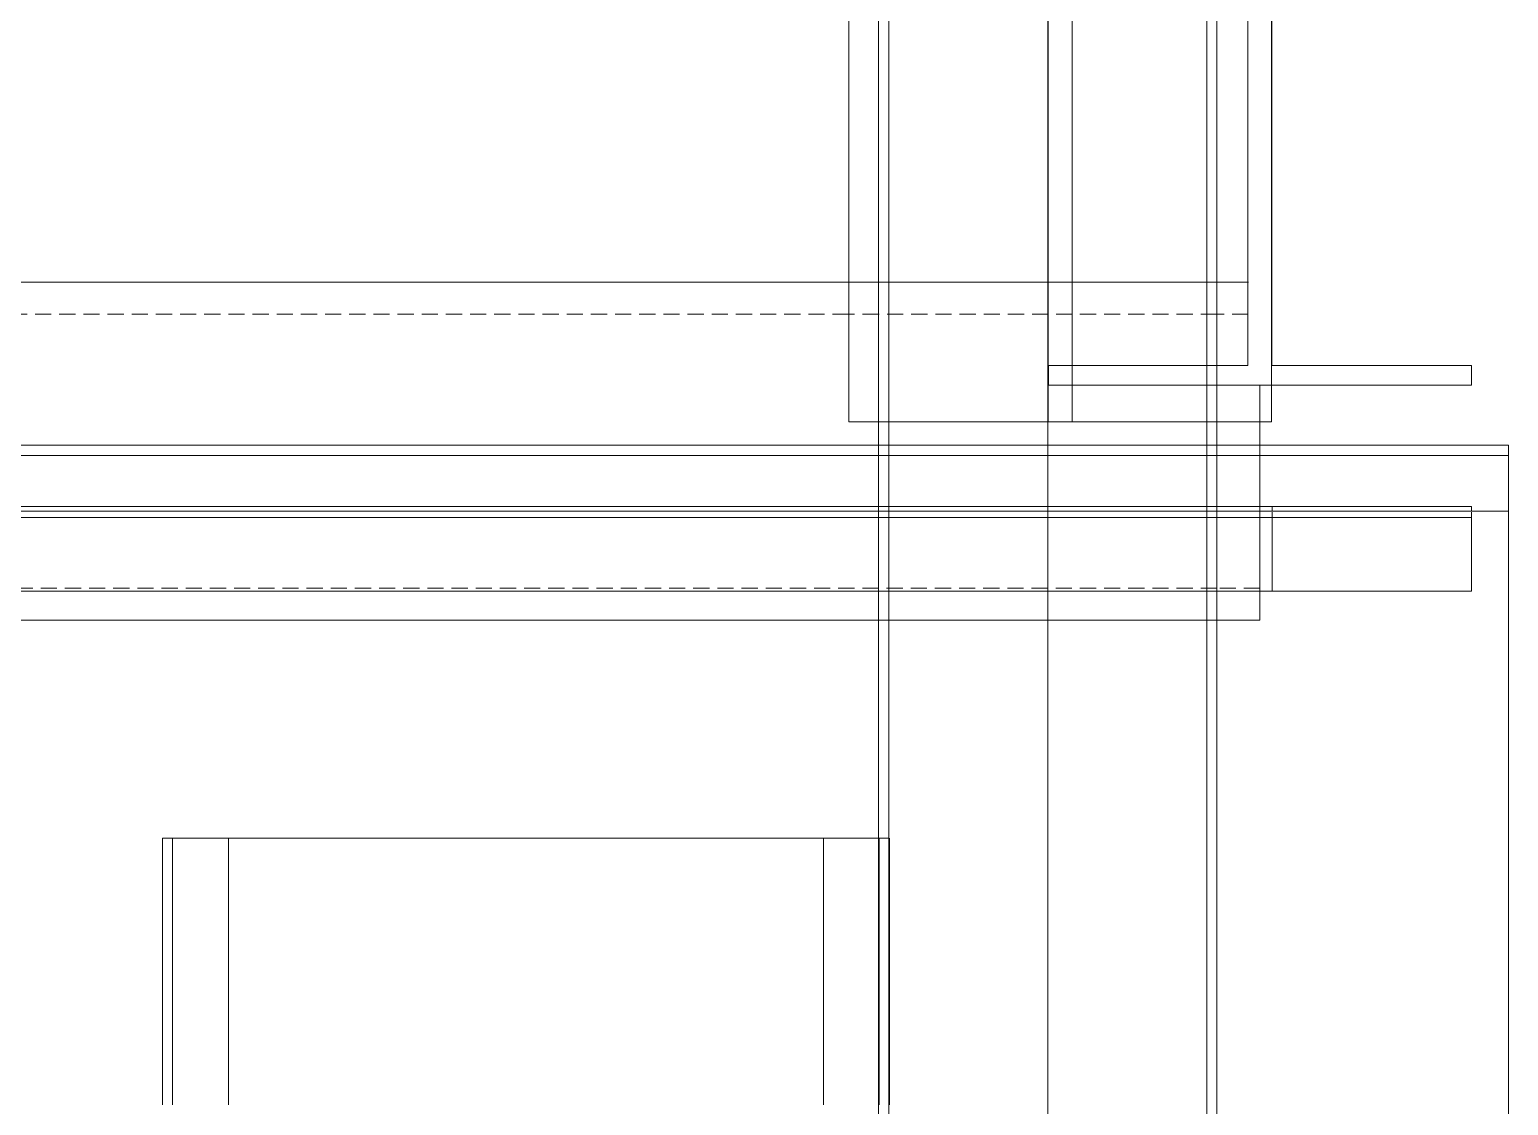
# Model space of a CAD drawing. Header units: centimetres. Extents: x -13617 to -9515, y -261 to 6553.
# Drawn here: x -11386.78 to -11343.06, y 2165.98 to 2197.79 of the extents above; entities that cross this region are included whole.
import ezdxf

# ---------------------------------------------------------------- set-up
doc = ezdxf.new("R2010")
doc.units = ezdxf.units.CM
doc.linetypes.add('_Overhead', pattern=[0.47625, 0.3175, -0.15875])
doc.linetypes.add('Hidden', pattern=[0.714375, 0.47625, -0.238125])
doc.layers.add('S-BEAM', color=7, linetype='Continuous', lineweight=9)
doc.layers.add('S-COLS', color=7, linetype='Continuous', lineweight=9)

# ---------------------------------------------------------------- blocks, each defined once
blk = doc.blocks.new('M_L Equal Angles - 25 x 25 mm-1491187-Planta patio maniobras')
at = {"layer": 'S-BEAM', "color": 254, "true_color": 0xcccccc}
for p, q in [((-394.064, 1.36), (168.475, 1.36)), ((-394.064, 1.36), (168.475, 1.36)), ((168.475, 1.36), (178.475, 1.36)), ((168.475, 1.36), (178.475, 1.36)), ((178.475, 1.36), (179.748, 1.36)), ((178.475, 1.36), (179.748, 1.36)), ((179.748, 1.36), (180.105, 1.36)), ((179.748, 1.36), (180.105, 1.36)), ((180.105, 1.36), (186.005, 1.36)), ((180.105, 1.36), (186.005, 1.36)), ((186.005, 1.36), (186.005, 1.225)), ((186.005, 1.225), (186.005, 1.36)), ((-394.064, 1.042), (168.475, 1.042)), ((168.475, 1.042), (178.475, 1.042)), ((178.475, 1.042), (179.748, 1.042)), ((179.748, 1.042), (180.105, 1.042)), ((180.105, 1.042), (186.005, 1.042)), ((186.005, 1.042), (186.005, 1.201)), ((186.005, 1.042), (186.005, 0.407)), ((186.005, 0.407), (186.005, 0.856)), ((186.005, 0.407), (186.005, -0.981)), ((186.005, -0.981), (186.005, 0.359)), ((141.91, -1.14), (168.475, -1.14)), ((168.475, -1.14), (141.91, -1.14)), ((168.475, -1.14), (178.475, -1.14)), ((178.475, -1.14), (168.475, -1.14)), ((178.475, -1.14), (179.748, -1.14)), ((179.748, -1.14), (178.475, -1.14)), ((179.748, -1.14), (180.105, -1.14)), ((180.105, -1.14), (179.748, -1.14)), ((180.105, -1.14), (186.005, -1.14)), ((186.005, -1.14), (180.105, -1.14)), ((186.005, -1.14), (186.005, -0.981))]:
    blk.add_line(p, q, dxfattribs=at)
at = {"layer": 'S-BEAM', "color": 254, "linetype": 'Hidden', "true_color": 0xcccccc}
for p, q in [((-394.064, 1.042), (168.475, 1.042)), ((168.475, 1.042), (178.475, 1.042)), ((178.475, 1.042), (179.748, 1.042)), ((179.748, 1.042), (180.105, 1.042)), ((180.105, 1.042), (186.005, 1.042))]:
    blk.add_line(p, q, dxfattribs=at)
blk = doc.blocks.new('M_L Equal Angles - 25 x 25 mm-1491398-Planta patio maniobras')
at = {"layer": 'S-BEAM', "color": 254, "true_color": 0xcccccc}
for p, q in [((-394.064, 1.36), (168.475, 1.36)), ((-394.064, 1.36), (168.475, 1.36)), ((168.475, 1.36), (178.475, 1.36)), ((168.475, 1.36), (178.475, 1.36)), ((178.475, 1.36), (179.748, 1.36)), ((178.475, 1.36), (179.748, 1.36)), ((179.748, 1.36), (180.105, 1.36)), ((179.748, 1.36), (180.105, 1.36)), ((180.105, 1.36), (180.105, 1.225)), ((180.105, 1.225), (180.105, 1.36)), ((-394.064, 1.042), (168.475, 1.042)), ((168.475, 1.042), (178.475, 1.042)), ((178.475, 1.042), (179.748, 1.042)), ((179.748, 1.042), (180.105, 1.042)), ((180.105, 1.042), (180.105, 1.201)), ((180.105, 1.042), (180.105, 0.407)), ((180.105, 0.407), (180.105, 0.856)), ((180.105, 0.407), (180.105, -0.981)), ((180.105, -0.981), (180.105, 0.359)), ((141.91, -1.14), (168.475, -1.14)), ((168.475, -1.14), (141.91, -1.14)), ((168.475, -1.14), (178.475, -1.14)), ((178.475, -1.14), (168.475, -1.14)), ((178.475, -1.14), (179.748, -1.14)), ((179.748, -1.14), (178.475, -1.14)), ((179.748, -1.14), (180.105, -1.14)), ((180.105, -1.14), (179.748, -1.14)), ((180.105, -1.14), (180.105, -0.981))]:
    blk.add_line(p, q, dxfattribs=at)
at = {"layer": 'S-BEAM', "color": 254, "linetype": 'Hidden', "true_color": 0xcccccc}
for p, q in [((-394.064, 1.042), (168.475, 1.042)), ((168.475, 1.042), (178.475, 1.042)), ((178.475, 1.042), (179.748, 1.042)), ((179.748, 1.042), (180.105, 1.042))]:
    blk.add_line(p, q, dxfattribs=at)
blk = doc.blocks.new('HSS Square - HSS 100mm-1491417-Planta patio maniobras')
at = {"layer": 'S-BEAM', "color": 254, "true_color": 0xcccccc}
for p, q in [((536.64, 5), (-548.796, 5)), ((537.522, 5), (536.64, 5)), ((542.535, 5), (537.522, 5)), ((543.245, 5), (542.535, 5)), ((547.522, 5), (543.245, 5)), ((548.456, 5), (547.522, 5)), ((548.796, 1.952), (548.796, 0.872)), ((548.796, 0.872), (548.796, 1.952)), ((548.796, 0.872), (548.796, 1.952)), ((548.796, 1.952), (548.796, 0.872)), ((548.796, 0.872), (548.796, 0.175)), ((548.796, 0.175), (548.796, 0.872)), ((548.796, 0.175), (548.796, 0.872)), ((548.796, 0.872), (548.796, 0.175)), ((548.796, 0.175), (548.796, -0.125)), ((548.796, -0.125), (548.796, 0.175)), ((548.796, -0.125), (548.796, 0.175)), ((548.796, 0.175), (548.796, -0.125)), ((548.796, -0.125), (548.796, -1.775)), ((548.796, -1.775), (548.796, -0.125)), ((548.796, -1.775), (548.796, -0.125)), ((548.796, -0.125), (548.796, -1.775)), ((548.796, -1.775), (548.796, -3.095)), ((548.796, -3.095), (548.796, -1.775)), ((548.796, -3.095), (548.796, -1.775)), ((548.796, -1.775), (548.796, -3.095)), ((548.796, -5), (548.796, -3.095)), ((548.796, -3.572), (548.796, -3.095)), ((548.796, -3.095), (548.796, -3.571)), ((548.796, -3.095), (548.796, -3.571)), ((548.796, -3.925), (548.796, -3.588)), ((548.796, -3.59), (548.796, -4.048)), ((548.796, -3.59), (548.796, -4.048)), ((548.796, -5), (548.796, -4.048)), ((510.957, -5), (537.522, -5)), ((537.522, -5), (547.522, -5)), ((547.522, -5), (548.796, -5))]:
    blk.add_line(p, q, dxfattribs=at)
at = {"layer": 'S-BEAM', "color": 254, "linetype": 'Hidden', "true_color": 0xcccccc}
for p, q in [((536.64, 4.047), (-548.796, 4.047)), ((537.522, 4.047), (536.64, 4.047)), ((542.535, 4.047), (537.522, 4.047)), ((543.245, 4.047), (542.535, 4.047)), ((547.522, 4.047), (543.245, 4.047)), ((548.45, 4.047), (547.522, 4.047)), ((537.522, -4.048), (510.957, -4.048)), ((547.522, -4.048), (537.522, -4.048)), ((548.796, -4.048), (547.522, -4.048))]:
    blk.add_line(p, q, dxfattribs=at)
blk = doc.blocks.new('Costanera Perfil Z - Parametrizado - Costanera Perfil Z - Parametrizado-1658847-Planta patio maniobras')
at = {"layer": 'S-BEAM', "color": 254, "true_color": 0xcccccc}
for p, q in [((8.796, 567.116), (8.796, -554.404)), ((8.796, 567.116), (8.796, -554.404)), ((10.446, 567.094), (10.446, -554.404)), ((10.446, 567.094), (10.446, -554.404)), ((10.746, -554.404), (10.746, 567.09)), ((10.746, 567.09), (10.746, -554.404)), ((8.796, -554.404), (8.796, -564.404)), ((8.796, -554.404), (8.796, -564.404)), ((10.446, -554.404), (10.446, -564.404)), ((10.446, -554.404), (10.446, -564.404)), ((10.746, -564.404), (10.746, -554.404)), ((10.746, -554.404), (10.746, -564.404)), ((8.796, -564.404), (8.796, -573.021)), ((8.796, -564.404), (8.796, -573.021)), ((10.446, -564.404), (10.446, -573.021)), ((10.446, -564.404), (10.446, -573.021)), ((10.746, -573.021), (10.746, -564.404)), ((10.746, -564.404), (10.746, -573.021)), ((8.796, -573.021), (-8.753, -573.021)), ((-8.753, -573.021), (8.796, -573.021)), ((10.446, -573.021), (8.796, -573.021)), ((8.796, -573.021), (10.446, -573.021)), ((10.446, -573.021), (8.796, -573.021)), ((8.796, -573.021), (10.446, -573.021)), ((10.746, -573.021), (10.446, -573.021)), ((10.446, -573.021), (10.746, -573.021))]:
    blk.add_line(p, q, dxfattribs=at)
blk = doc.blocks.new('Costanera Perfil Z - Parametrizado - Costanera Perfil Z - Parametrizado-1658886-Planta patio maniobras')
at = {"layer": 'S-BEAM', "color": 254, "true_color": 0xcccccc}
for p, q in [((8.796, 567.117), (8.796, -554.403)), ((8.796, 567.117), (8.796, -554.403)), ((10.446, 567.095), (10.446, -554.403)), ((10.446, 567.095), (10.446, -554.403)), ((10.746, -554.403), (10.746, 567.091)), ((10.746, 567.091), (10.746, -554.403)), ((8.796, -554.403), (8.796, -564.403)), ((8.796, -554.403), (8.796, -564.403)), ((10.446, -554.403), (10.446, -564.403)), ((10.446, -554.403), (10.446, -564.403)), ((10.746, -564.403), (10.746, -554.403)), ((10.746, -554.403), (10.746, -564.403)), ((8.796, -564.403), (8.796, -573.02)), ((8.796, -564.403), (8.796, -573.02)), ((10.446, -564.403), (10.446, -573.02)), ((10.446, -564.403), (10.446, -573.02)), ((10.746, -573.02), (10.746, -564.403)), ((10.746, -564.403), (10.746, -573.02)), ((8.796, -573.02), (-8.753, -573.02)), ((-8.753, -573.02), (8.796, -573.02)), ((10.446, -573.02), (8.796, -573.02)), ((8.796, -573.02), (10.446, -573.02)), ((10.446, -573.02), (8.796, -573.02)), ((8.796, -573.02), (10.446, -573.02)), ((10.746, -573.02), (10.446, -573.02)), ((10.446, -573.02), (10.746, -573.02))]:
    blk.add_line(p, q, dxfattribs=at)
blk = doc.blocks.new('Costanera Perfil Z - Parametrizado - Costanera Perfil Z - Parametrizado-V27-Planta patio maniobras')
at = {"layer": 'S-BEAM', "color": 254, "true_color": 0xcccccc}
for p, q in [((8.796, 567.117), (8.796, -554.403)), ((8.796, 567.117), (8.796, -554.403)), ((10.446, 567.095), (10.446, -554.403)), ((10.446, 567.095), (10.446, -554.403)), ((10.746, -554.403), (10.746, 567.091)), ((10.746, 567.091), (10.746, -554.403)), ((8.796, -554.403), (8.796, -564.403)), ((8.796, -554.403), (8.796, -564.403)), ((10.446, -554.403), (10.446, -564.403)), ((10.446, -554.403), (10.446, -564.403)), ((10.746, -564.403), (10.746, -554.403)), ((10.746, -554.403), (10.746, -564.403)), ((8.796, -564.403), (8.796, -573.02)), ((8.796, -564.403), (8.796, -573.02)), ((10.446, -564.403), (10.446, -573.02)), ((10.446, -564.403), (10.446, -573.02)), ((10.746, -573.02), (10.746, -564.403)), ((10.746, -564.403), (10.746, -573.02)), ((8.796, -573.02), (-8.753, -573.02)), ((-8.753, -573.02), (8.796, -573.02)), ((10.446, -573.02), (8.796, -573.02)), ((8.796, -573.02), (10.446, -573.02)), ((10.446, -573.02), (8.796, -573.02)), ((8.796, -573.02), (10.446, -573.02)), ((10.746, -573.02), (10.446, -573.02)), ((10.446, -573.02), (10.746, -573.02))]:
    blk.add_line(p, q, dxfattribs=at)
blk = doc.blocks.new('Costanera Perfil Z - Parametrizado - Costanera Perfil Z - Parametrizado-V28-Planta patio maniobras')
at = {"layer": 'S-BEAM', "color": 254, "true_color": 0xcccccc}
for p, q in [((8.796, 567.117), (8.796, -554.403)), ((8.796, 567.117), (8.796, -554.403)), ((10.446, 567.095), (10.446, -554.403)), ((10.446, 567.095), (10.446, -554.403)), ((10.746, -554.403), (10.746, 567.091)), ((10.746, 567.091), (10.746, -554.403)), ((8.796, -554.403), (8.796, -564.403)), ((8.796, -554.403), (8.796, -564.403)), ((10.446, -554.403), (10.446, -564.403)), ((10.446, -554.403), (10.446, -564.403)), ((10.746, -564.403), (10.746, -554.403)), ((10.746, -554.403), (10.746, -564.403)), ((8.796, -564.403), (8.796, -573.02)), ((8.796, -564.403), (8.796, -573.02)), ((10.446, -564.403), (10.446, -573.02)), ((10.446, -564.403), (10.446, -573.02)), ((10.746, -573.02), (10.746, -564.403)), ((10.746, -564.403), (10.746, -573.02)), ((8.796, -573.02), (-8.753, -573.02)), ((-8.753, -573.02), (8.796, -573.02)), ((10.446, -573.02), (8.796, -573.02)), ((8.796, -573.02), (10.446, -573.02)), ((10.446, -573.02), (8.796, -573.02)), ((8.796, -573.02), (10.446, -573.02)), ((10.746, -573.02), (10.446, -573.02)), ((10.446, -573.02), (10.746, -573.02))]:
    blk.add_line(p, q, dxfattribs=at)
blk = doc.blocks.new('Costanera Perfil Z - Parametrizado - Costanera Perfil Z - Parametrizado-V29-Planta patio maniobras')
at = {"layer": 'S-BEAM', "color": 254, "true_color": 0xcccccc}
for p, q in [((8.796, 567.117), (8.796, -554.403)), ((8.796, 567.117), (8.796, -554.403)), ((10.446, 567.095), (10.446, -554.403)), ((10.446, 567.095), (10.446, -554.403)), ((10.746, -554.403), (10.746, 567.091)), ((10.746, 567.091), (10.746, -554.403)), ((8.796, -554.403), (8.796, -564.403)), ((8.796, -554.403), (8.796, -564.403)), ((10.446, -554.403), (10.446, -564.403)), ((10.446, -554.403), (10.446, -564.403)), ((10.746, -564.403), (10.746, -554.403)), ((10.746, -554.403), (10.746, -564.403)), ((8.796, -564.403), (8.796, -573.02)), ((8.796, -564.403), (8.796, -573.02)), ((10.446, -564.403), (10.446, -573.02)), ((10.446, -564.403), (10.446, -573.02)), ((10.746, -573.02), (10.746, -564.403)), ((10.746, -564.403), (10.746, -573.02)), ((8.796, -573.02), (-8.753, -573.02)), ((-8.753, -573.02), (8.796, -573.02)), ((10.446, -573.02), (8.796, -573.02)), ((8.796, -573.02), (10.446, -573.02)), ((10.446, -573.02), (8.796, -573.02)), ((8.796, -573.02), (10.446, -573.02)), ((10.746, -573.02), (10.446, -573.02)), ((10.446, -573.02), (10.746, -573.02))]:
    blk.add_line(p, q, dxfattribs=at)
blk = doc.blocks.new('Costanera Perfil Z - Parametrizado - Costanera Perfil Z - Parametrizado-V30-Planta patio maniobras')
at = {"layer": 'S-BEAM', "color": 254, "true_color": 0xcccccc}
for p, q in [((8.796, 567.117), (8.796, -554.403)), ((8.796, 567.117), (8.796, -554.403)), ((10.446, 567.095), (10.446, -554.403)), ((10.446, 567.095), (10.446, -554.403)), ((10.746, -554.403), (10.746, 567.091)), ((10.746, 567.091), (10.746, -554.403)), ((8.796, -554.403), (8.796, -564.403)), ((8.796, -554.403), (8.796, -564.403)), ((10.446, -554.403), (10.446, -564.403)), ((10.446, -554.403), (10.446, -564.403)), ((10.746, -564.403), (10.746, -554.403)), ((10.746, -554.403), (10.746, -564.403)), ((8.796, -564.403), (8.796, -573.02)), ((8.796, -564.403), (8.796, -573.02)), ((10.446, -564.403), (10.446, -573.02)), ((10.446, -564.403), (10.446, -573.02)), ((10.746, -573.02), (10.746, -564.403)), ((10.746, -564.403), (10.746, -573.02)), ((8.796, -573.02), (-8.753, -573.02)), ((-8.753, -573.02), (8.796, -573.02)), ((10.446, -573.02), (8.796, -573.02)), ((8.796, -573.02), (10.446, -573.02)), ((10.446, -573.02), (8.796, -573.02)), ((8.796, -573.02), (10.446, -573.02)), ((10.746, -573.02), (10.446, -573.02)), ((10.446, -573.02), (10.746, -573.02))]:
    blk.add_line(p, q, dxfattribs=at)
blk = doc.blocks.new('Costanera Perfil Z - Parametrizado - Costanera Perfil Z - Parametrizado-V31-Planta patio maniobras')
at = {"layer": 'S-BEAM', "color": 254, "true_color": 0xcccccc}
for p, q in [((8.796, 567.116), (8.796, -554.404)), ((8.796, 567.116), (8.796, -554.404)), ((10.446, 567.094), (10.446, -554.404)), ((10.446, 567.094), (10.446, -554.404)), ((10.746, -554.404), (10.746, 567.09)), ((10.746, 567.09), (10.746, -554.404)), ((8.796, -554.404), (8.796, -564.404)), ((8.796, -554.404), (8.796, -564.404)), ((10.446, -554.404), (10.446, -564.404)), ((10.446, -554.404), (10.446, -564.404)), ((10.746, -564.404), (10.746, -554.404)), ((10.746, -554.404), (10.746, -564.404)), ((8.796, -564.404), (8.796, -573.021)), ((8.796, -564.404), (8.796, -573.021)), ((10.446, -564.404), (10.446, -573.021)), ((10.446, -564.404), (10.446, -573.021)), ((10.746, -573.021), (10.746, -564.404)), ((10.746, -564.404), (10.746, -573.021)), ((8.796, -573.021), (-8.753, -573.021)), ((-8.753, -573.021), (8.796, -573.021)), ((10.446, -573.021), (8.796, -573.021)), ((8.796, -573.021), (10.446, -573.021)), ((10.446, -573.021), (8.796, -573.021)), ((8.796, -573.021), (10.446, -573.021)), ((10.746, -573.021), (10.446, -573.021)), ((10.446, -573.021), (10.746, -573.021))]:
    blk.add_line(p, q, dxfattribs=at)
blk = doc.blocks.new('Costanera Perfil Z - Parametrizado - Costanera Perfil Z - Parametrizado-V32-Planta patio maniobras')
at = {"layer": 'S-BEAM', "color": 254, "true_color": 0xcccccc}
for p, q in [((8.796, 567.117), (8.796, -554.403)), ((8.796, 567.117), (8.796, -554.403)), ((10.446, 567.095), (10.446, -554.403)), ((10.446, 567.095), (10.446, -554.403)), ((10.746, -554.403), (10.746, 567.091)), ((10.746, 567.091), (10.746, -554.403)), ((8.796, -554.403), (8.796, -564.403)), ((8.796, -554.403), (8.796, -564.403)), ((10.446, -554.403), (10.446, -564.403)), ((10.446, -554.403), (10.446, -564.403)), ((10.746, -564.403), (10.746, -554.403)), ((10.746, -554.403), (10.746, -564.403)), ((8.796, -564.403), (8.796, -573.02)), ((8.796, -564.403), (8.796, -573.02)), ((10.446, -564.403), (10.446, -573.02)), ((10.446, -564.403), (10.446, -573.02)), ((10.746, -573.02), (10.746, -564.403)), ((10.746, -564.403), (10.746, -573.02)), ((8.796, -573.02), (-10.746, -573.02)), ((-10.446, -573.02), (8.796, -573.02)), ((10.746, -573.02), (8.796, -573.02)), ((8.796, -573.02), (10.446, -573.02)), ((10.446, -573.02), (8.796, -573.02)), ((8.796, -573.02), (10.446, -573.02)), ((10.446, -573.02), (10.746, -573.02))]:
    blk.add_line(p, q, dxfattribs=at)
blk = doc.blocks.new('Costanera Perfil Z - Parametrizado - h_22cm-1730627-Planta patio maniobras')
at = {"layer": 'S-BEAM', "color": 254, "true_color": 0xcccccc}
for p, q in [((-10.446, 427.14), (-10.746, 427.14)), ((-10.746, 427.14), (8.796, 427.14)), ((-10.746, 427.14), (-10.746, 419.259)), ((-10.746, 427.14), (-10.746, 419.259)), ((8.796, 427.14), (-10.446, 427.14)), ((-10.446, 427.14), (-8.796, 427.14)), ((-8.796, 427.14), (-10.446, 427.14)), ((-10.446, 427.14), (-10.446, 419.259)), ((-10.446, 427.14), (-10.446, 419.259)), ((-8.796, 427.14), (-8.796, 419.259)), ((-8.796, 427.14), (-8.796, 419.259)), ((10.425, 427.14), (8.796, 427.14)), ((8.796, 427.14), (10.425, 427.14)), ((10.425, 427.14), (8.796, 427.14)), ((8.796, 427.14), (10.425, 427.14)), ((8.796, 427.14), (8.796, 419.259)), ((8.796, 427.14), (8.796, 419.259)), ((10.425, 427.14), (10.725, 427.14)), ((10.725, 427.14), (10.446, 427.14)), ((10.446, 427.14), (10.446, 419.259)), ((10.446, 427.14), (10.446, 419.259)), ((10.746, 419.259), (10.746, 427.14)), ((10.746, 427.14), (10.746, 419.259))]:
    blk.add_line(p, q, dxfattribs=at)
blk = doc.blocks.new('Costanera Perfil Z - Parametrizado - h_22cm-V93-Planta patio maniobras')
at = {"layer": 'S-BEAM', "color": 254, "true_color": 0xcccccc}
for p, q in [((-10.446, 427.14), (-10.746, 427.14)), ((-10.746, 427.14), (-10.446, 427.14)), ((-10.746, 427.14), (-10.746, 419.259)), ((-10.746, 427.14), (-10.746, 419.259)), ((-8.796, 427.14), (-10.446, 427.14)), ((-10.446, 427.14), (-8.796, 427.14)), ((-8.796, 427.14), (-10.446, 427.14)), ((-10.446, 427.14), (-8.796, 427.14)), ((-10.446, 427.14), (-10.446, 419.259)), ((-10.446, 427.14), (-10.446, 419.259)), ((8.796, 427.14), (-8.796, 427.14)), ((-8.796, 427.14), (8.796, 427.14)), ((-8.796, 427.14), (-8.796, 419.259)), ((-8.796, 427.14), (-8.796, 419.259)), ((10.425, 427.14), (8.796, 427.14)), ((8.796, 427.14), (10.425, 427.14)), ((10.425, 427.14), (8.796, 427.14)), ((8.796, 427.14), (10.425, 427.14)), ((8.796, 427.14), (8.796, 419.259)), ((8.796, 427.14), (8.796, 419.259)), ((10.725, 427.14), (10.446, 427.14)), ((10.446, 427.14), (10.725, 427.14)), ((10.446, 427.14), (10.446, 419.259)), ((10.446, 427.14), (10.446, 419.259)), ((10.746, 419.259), (10.746, 427.14)), ((10.746, 427.14), (10.746, 419.259))]:
    blk.add_line(p, q, dxfattribs=at)
blk = doc.blocks.new('Costanera Perfil Z - Parametrizado - h_22cm-1730708-Planta patio maniobras')
at = {"layer": 'S-BEAM', "color": 254, "true_color": 0xcccccc}
for p, q in [((-10.446, 428.533), (-10.746, 428.533)), ((-10.746, 428.533), (-10.446, 428.533)), ((-10.746, 428.533), (-10.746, 420.652)), ((-10.746, 428.533), (-10.746, 420.652)), ((-8.796, 428.533), (-10.446, 428.533)), ((-10.446, 428.533), (-8.796, 428.533)), ((-8.796, 428.533), (-10.446, 428.533)), ((-10.446, 428.533), (-8.796, 428.533)), ((-10.446, 428.533), (-10.446, 420.652)), ((-10.446, 428.533), (-10.446, 420.652)), ((8.796, 428.533), (-8.796, 428.533)), ((-8.796, 428.533), (8.796, 428.533)), ((-8.796, 428.533), (-8.796, 420.652)), ((-8.796, 428.533), (-8.796, 420.652)), ((10.425, 428.533), (8.796, 428.533)), ((8.796, 428.533), (10.425, 428.533)), ((10.425, 428.533), (8.796, 428.533)), ((8.796, 428.533), (10.425, 428.533)), ((8.796, 428.533), (8.796, 420.652)), ((8.796, 428.533), (8.796, 420.652)), ((10.725, 428.533), (10.446, 428.533)), ((10.446, 428.533), (10.725, 428.533)), ((10.446, 428.533), (10.446, 420.652)), ((10.446, 428.533), (10.446, 420.652)), ((10.746, 420.652), (10.746, 428.533)), ((10.746, 428.533), (10.746, 420.652))]:
    blk.add_line(p, q, dxfattribs=at)
blk = doc.blocks.new('Costanera Perfil Z - Parametrizado - h_22cm-1730751-Planta patio maniobras')
at = {"layer": 'S-BEAM', "color": 254, "true_color": 0xcccccc}
for p, q in [((-10.446, 427.836), (-10.746, 427.836)), ((-10.746, 427.836), (-10.446, 427.836)), ((-10.746, 427.836), (-10.746, 419.956)), ((-10.746, 427.836), (-10.746, 419.956)), ((-8.796, 427.836), (-10.446, 427.836)), ((-10.446, 427.836), (-8.796, 427.836)), ((-8.796, 427.836), (-10.446, 427.836)), ((-10.446, 427.836), (-8.796, 427.836)), ((-10.446, 427.836), (-10.446, 419.956)), ((-10.446, 427.836), (-10.446, 419.956)), ((8.796, 427.836), (-8.796, 427.836)), ((-8.796, 427.836), (8.796, 427.836)), ((-8.796, 427.836), (-8.796, 419.956)), ((-8.796, 427.836), (-8.796, 419.956)), ((10.425, 427.836), (8.796, 427.836)), ((8.796, 427.836), (10.425, 427.836)), ((10.425, 427.836), (8.796, 427.836)), ((8.796, 427.836), (10.425, 427.836)), ((8.796, 427.836), (8.796, 419.956)), ((8.796, 427.836), (8.796, 419.956)), ((10.725, 427.836), (10.446, 427.836)), ((10.446, 427.836), (10.725, 427.836)), ((10.446, 427.836), (10.446, 419.956)), ((10.446, 427.836), (10.446, 419.956)), ((10.746, 419.956), (10.746, 427.836)), ((10.746, 427.836), (10.746, 419.956))]:
    blk.add_line(p, q, dxfattribs=at)
blk = doc.blocks.new('Costanera Perfil Z - Parametrizado - h_22cm-1730792-Planta patio maniobras')
at = {"layer": 'S-BEAM', "color": 254, "true_color": 0xcccccc}
for p, q in [((-10.446, 426.924), (-10.746, 426.924)), ((-10.746, 426.924), (-10.446, 426.924)), ((-10.746, 426.924), (-10.746, 419.043)), ((-10.746, 426.924), (-10.746, 419.043)), ((-8.796, 426.924), (-10.446, 426.924)), ((-10.446, 426.924), (-8.796, 426.924)), ((-8.796, 426.924), (-10.446, 426.924)), ((-10.446, 426.924), (-8.796, 426.924)), ((-10.446, 426.924), (-10.446, 419.043)), ((-10.446, 426.924), (-10.446, 419.043)), ((8.796, 426.924), (-8.796, 426.924)), ((-8.796, 426.924), (8.796, 426.924)), ((-8.796, 426.924), (-8.796, 419.043)), ((-8.796, 426.924), (-8.796, 419.043)), ((10.425, 426.924), (8.796, 426.924)), ((8.796, 426.924), (10.425, 426.924)), ((10.425, 426.924), (8.796, 426.924)), ((8.796, 426.924), (10.425, 426.924)), ((8.796, 426.924), (8.796, 419.043)), ((8.796, 426.924), (8.796, 419.043)), ((10.725, 426.924), (10.446, 426.924)), ((10.446, 426.924), (10.725, 426.924)), ((10.446, 426.924), (10.446, 419.043)), ((10.446, 426.924), (10.446, 419.043)), ((10.746, 419.043), (10.746, 426.924)), ((10.746, 426.924), (10.746, 419.043))]:
    blk.add_line(p, q, dxfattribs=at)
blk = doc.blocks.new('RVR_CERCHA_C03 - RVR_CERCHA_C03-1729337-Planta patio maniobras')
at = {"layer": 'S-BEAM', "color": 254, "true_color": 0xcccccc}
for p, q in [((642.189, 5), (862.582, 5)), ((862.582, 5), (722.421, 5)), ((838.217, 5), (859.935, 5)), ((853.815, 5), (838.713, 5)), ((859.935, 5), (842.386, 5)), ((842.386, 5), (859.935, 5)), ((859.935, 5), (853.815, 5)), ((859.935, 5), (861.885, 5)), ((861.585, 5), (859.935, 5)), ((860.261, 5), (859.935, 5)), ((859.935, 5), (861.585, 5)), ((861.585, 5), (860.261, 5)), ((861.885, 5), (861.585, 5)), ((861.885, 5), (861.585, 5)), ((861.585, 5), (861.885, 5)), ((861.885, 5), (862.582, 5)), ((862.582, 5), (861.885, 5)), ((862.582, 5), (861.885, 5)), ((861.885, 5), (862.582, 5)), ((862.582, 5), (885.166, 5)), ((885.166, 5), (862.582, 5)), ((862.582, 5), (897.435, 5)), ((893.485, 5), (862.582, 5)), ((885.166, 5), (862.582, 5)), ((862.582, 5), (885.166, 5)), ((862.582, 4.7), (642.189, 4.7)), ((862.582, 4.7), (722.421, 4.7)), ((859.935, 4.7), (838.217, 4.7)), ((853.815, 4.7), (838.713, 4.7)), ((842.386, 4.7), (859.935, 4.7)), ((842.386, 4.7), (859.935, 4.7)), ((859.935, 4.7), (853.815, 4.7)), ((861.585, 4.7), (859.935, 4.7)), ((861.885, 4.7), (859.935, 4.7)), ((859.935, 4.7), (861.585, 4.7)), ((859.935, 4.7), (861.585, 4.7)), ((861.885, 4.7), (861.585, 4.7)), ((861.585, 4.7), (861.885, 4.7)), ((861.585, 4.7), (861.885, 4.7)), ((862.582, 4.7), (861.885, 4.7)), ((862.582, 4.7), (861.885, 4.7)), ((861.885, 4.7), (862.582, 4.7)), ((861.885, 4.7), (862.582, 4.7)), ((885.166, 4.7), (862.582, 4.7)), ((885.166, 4.7), (862.582, 4.7)), ((893.495, 4.7), (862.582, 4.7)), ((893.495, 4.7), (862.582, 4.7)), ((862.582, 4.7), (885.166, 4.7)), ((862.582, 4.7), (885.166, 4.7)), ((673.827, 0), (862.582, 0)), ((862.582, 0), (911.448, 0)), ((862.582, -4.7), (812.777, -4.7)), ((862.582, -4.7), (812.777, -4.7)), ((859.935, -4.7), (838.07, -4.7)), ((853.815, -4.7), (838.713, -4.7)), ((842.386, -4.7), (859.935, -4.7)), ((842.386, -4.7), (859.935, -4.7)), ((859.935, -4.7), (853.815, -4.7)), ((861.885, -4.7), (859.935, -4.7)), ((861.585, -4.7), (859.935, -4.7)), ((859.935, -4.7), (861.585, -4.7)), ((859.935, -4.7), (861.585, -4.7)), ((861.885, -4.7), (861.585, -4.7)), ((861.585, -4.7), (861.885, -4.7)), ((861.585, -4.7), (861.885, -4.7)), ((862.582, -4.7), (861.885, -4.7)), ((862.582, -4.7), (861.885, -4.7)), ((861.885, -4.7), (862.582, -4.7)), ((861.885, -4.7), (862.582, -4.7)), ((880.147, -4.7), (862.582, -4.7)), ((880.147, -4.7), (862.582, -4.7)), ((880.147, -4.7), (862.582, -4.7)), ((880.147, -4.7), (862.582, -4.7)), ((862.582, -4.7), (880.147, -4.7)), ((862.582, -4.7), (880.147, -4.7)), ((862.582, -5), (812.777, -5)), ((862.582, -5), (812.777, -5)), ((859.935, -5), (838.217, -5)), ((853.815, -5), (838.713, -5)), ((842.386, -5), (859.935, -5)), ((842.386, -5), (859.935, -5)), ((859.935, -5), (853.815, -5)), ((861.585, -5), (859.935, -5)), ((861.885, -5), (859.935, -5)), ((859.935, -5), (861.585, -5)), ((859.935, -5), (860.261, -5)), ((860.261, -5), (861.585, -5)), ((861.885, -5), (861.585, -5)), ((861.585, -5), (861.885, -5)), ((861.585, -5), (861.885, -5)), ((862.582, -5), (861.885, -5)), ((862.582, -5), (861.885, -5)), ((861.885, -5), (862.582, -5)), ((861.885, -5), (862.582, -5)), ((880.147, -5), (862.582, -5)), ((880.147, -5), (862.582, -5)), ((880.147, -5), (862.582, -5)), ((880.147, -5), (862.582, -5)), ((862.582, -5), (880.147, -5)), ((862.582, -5), (880.147, -5))]:
    blk.add_line(p, q, dxfattribs=at)
blk = doc.blocks.new('PQ_RVR_EST-01_ZZ_ZZ_MO_T_A_rvt-1-Planta patio maniobras')
at = {"layer": 'S-BEAM', "color": 254, "true_color": 0xcccccc}
for p, q in [((-11355.959, 2186.196), (-11355.959, 2694.589)), ((-11362.564, 2235.062), (-11362.564, 2186.196)), ((-11362.564, 2235.062), (-11362.564, 2186.196)), ((-11356.669, 2235.062), (-11356.669, 2186.196)), ((-11355.959, 2217.1), (-11355.959, 2186.196)), ((-11362.564, 2208.78), (-11362.564, 2186.196)), ((-11362.564, 2208.78), (-11362.564, 2186.196)), ((-11356.669, 2208.78), (-11356.669, 2186.196)), ((-11350.064, 2186.196), (-11350.064, 2203.761)), ((-11350.064, 2203.761), (-11350.064, 2186.196)), ((-11350.064, 2203.761), (-11350.064, 2186.196)), ((-11350.064, 2187.276), (-11350.064, 2186.196)), ((-11362.564, 2186.196), (-11350.064, 2186.196)), ((-11356.669, 2186.196), (-11362.564, 2186.196)), ((-11362.564, 2186.196), (-11361.682, 2186.196)), ((-11361.682, 2186.196), (-11362.564, 2186.196)), ((-11361.682, 2186.196), (-11356.669, 2186.196)), ((-11356.669, 2186.196), (-11361.682, 2186.196)), ((-11355.959, 2186.196), (-11356.669, 2186.196)), ((-11351.682, 2186.196), (-11355.959, 2186.196)), ((-11355.959, 2186.196), (-11351.682, 2186.196)), ((-11350.064, 2186.196), (-11355.959, 2186.196)), ((-11350.064, 2186.196), (-11351.682, 2186.196)), ((-11351.682, 2186.196), (-11350.064, 2186.196))]:
    blk.add_line(p, q, dxfattribs=at)
at = {"layer": 'S-COLS', "color": 253, "true_color": 0xaaaaaa}
for p, q in [((-11350.763, 2187.858), (-11350.763, 2203.761)), ((-11350.053, 2203.761), (-11350.053, 2187.858)), ((-11356.658, 2187.858), (-11351.682, 2187.858)), ((-11356.658, 2187.276), (-11356.658, 2187.858)), ((-11351.682, 2187.858), (-11350.763, 2187.858)), ((-11350.053, 2187.858), (-11344.158, 2187.858)), ((-11344.158, 2187.858), (-11344.158, 2187.276)), ((-11351.682, 2187.276), (-11356.658, 2187.276)), ((-11350.064, 2187.276), (-11351.682, 2187.276)), ((-11344.158, 2187.276), (-11350.064, 2187.276))]:
    blk.add_line(p, q, dxfattribs=at)
at = {"layer": 'S-BEAM', "color": 254, "linetype": '_Overhead', "lineweight": 9, "true_color": 0xd4d4d4}
for name, p, rotation in [('RVR_CERCHA_C03 - RVR_CERCHA_C03-1729337-Planta patio maniobras', (-11356.682, 1323.614), 89.9999999999999), ('Costanera Perfil Z - Parametrizado - Costanera Perfil Z - Parametrizado-1658847-Planta patio maniobras', (-11916.085, 2174.753), 89.99999999999964), ('Costanera Perfil Z - Parametrizado - Costanera Perfil Z - Parametrizado-V31-Planta patio maniobras', (-11916.085, 2174.753), 89.99999999999964), ('Costanera Perfil Z - Parametrizado - Costanera Perfil Z - Parametrizado-1658886-Planta patio maniobras', (-11916.084, 2174.753), 89.99999999999964), ('Costanera Perfil Z - Parametrizado - Costanera Perfil Z - Parametrizado-V27-Planta patio maniobras', (-11916.084, 2174.753), 89.99999999999964), ('Costanera Perfil Z - Parametrizado - Costanera Perfil Z - Parametrizado-V28-Planta patio maniobras', (-11916.084, 2174.753), 89.99999999999964), ('Costanera Perfil Z - Parametrizado - Costanera Perfil Z - Parametrizado-V29-Planta patio maniobras', (-11916.084, 2174.753), 89.99999999999964), ('Costanera Perfil Z - Parametrizado - Costanera Perfil Z - Parametrizado-V30-Planta patio maniobras', (-11916.084, 2174.753), 89.99999999999964), ('Costanera Perfil Z - Parametrizado - Costanera Perfil Z - Parametrizado-V32-Planta patio maniobras', (-11916.084, 2174.753), 89.99999999999964)]:
    blk.add_blockref(name, p, dxfattribs=dict(at, rotation=rotation))
for name, p in [('HSS Square - HSS 100mm-1491417-Planta patio maniobras', (-11899.204, 2185.324)), ('M_L Equal Angles - 25 x 25 mm-1491187-Planta patio maniobras', (-11530.157, 2182.324)), ('M_L Equal Angles - 25 x 25 mm-1491398-Planta patio maniobras', (-11530.157, 2182.324)), ('Costanera Perfil Z - Parametrizado - h_22cm-1730627-Planta patio maniobras', (-11372.107, 1746.741)), ('Costanera Perfil Z - Parametrizado - h_22cm-V93-Planta patio maniobras', (-11372.107, 1746.741)), ('Costanera Perfil Z - Parametrizado - h_22cm-1730708-Planta patio maniobras', (-11372.107, 1745.348)), ('Costanera Perfil Z - Parametrizado - h_22cm-1730751-Planta patio maniobras', (-11372.107, 1746.044)), ('Costanera Perfil Z - Parametrizado - h_22cm-1730792-Planta patio maniobras', (-11372.107, 1746.957))]:
    blk.add_blockref(name, p, dxfattribs=at)

msp = doc.modelspace()

# ---------------------------------------------------------------- block references
at = {"lineweight": 5}
msp.add_blockref('PQ_RVR_EST-01_ZZ_ZZ_MO_T_A_rvt-1-Planta patio maniobras', (0, 0), dxfattribs=at)

doc.saveas('drawing.dxf')
